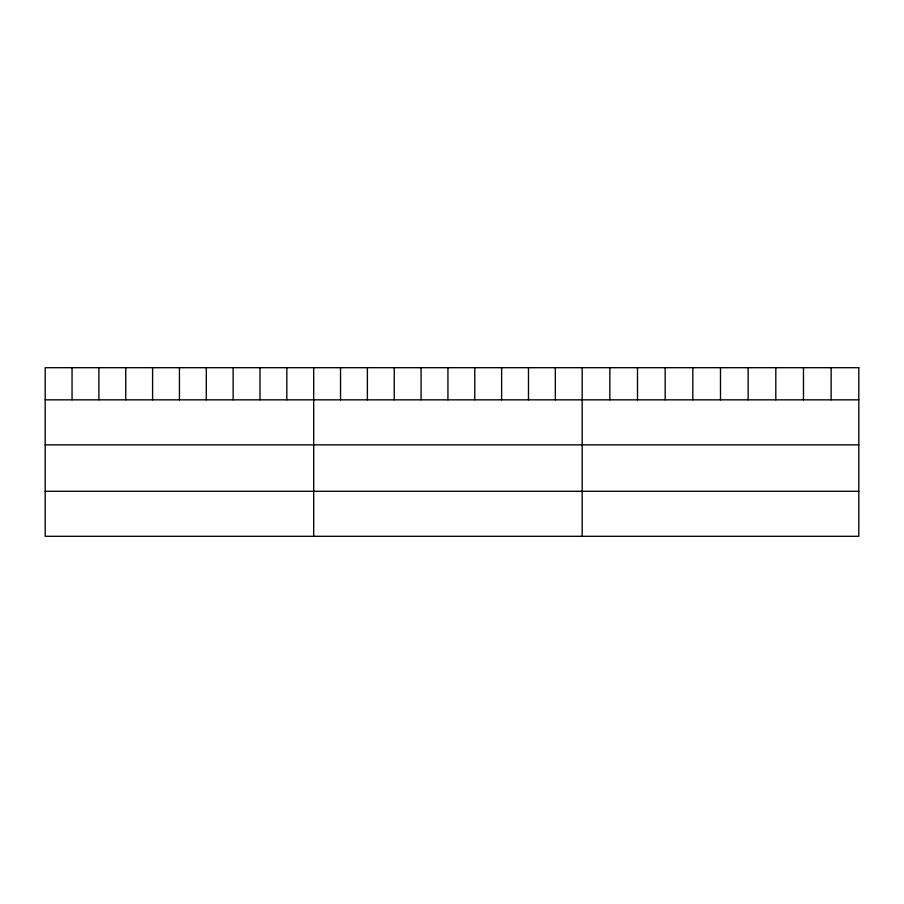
<?xml version="1.0" encoding="UTF-8"?>
<svg xmlns="http://www.w3.org/2000/svg" width="904" height="904" viewBox="0 0 904 904"><rect width="100%" height="100%" fill="white"/><g stroke="black" fill="none" stroke-linecap="round" stroke-linejoin="round"><path stroke-width="1.36" d="M45.2 399.839L858.8 399.839M45.2 444.87L858.8 444.87M45.2 491.267L858.8 491.267M831.138 367.702L831.138 399.839M803.475 367.702L803.475 399.839M775.813 367.702L775.813 399.839M748.15 367.702L748.15 399.839M720.488 367.702L720.488 399.839M692.826 367.702L692.826 399.839M665.163 367.702L665.163 399.839M637.501 367.702L637.501 399.839M609.838 367.702L609.838 399.839M582.176 367.702L582.176 536.298M555.327 367.702L555.327 399.839M528.478 367.702L528.478 399.839M501.63 367.702L501.63 399.839M474.781 367.702L474.781 399.839M447.932 367.702L447.932 399.839M421.083 367.702L421.083 399.839M394.234 367.702L394.234 399.839M367.386 367.702L367.386 399.839M340.537 367.702L340.537 399.839M313.688 367.702L313.688 536.298M286.839 367.702L286.839 399.839M259.99 367.702L259.99 399.839M233.142 367.702L233.142 399.839M206.293 367.702L206.293 399.839M179.444 367.702L179.444 399.839M152.595 367.702L152.595 399.839M125.746 367.702L125.746 399.839M98.898 367.702L98.898 399.839M72.049 367.702L72.049 399.839M858.8 367.702L45.2 367.702L45.2 536.298L858.8 536.298L858.8 367.702"/></g></svg>
